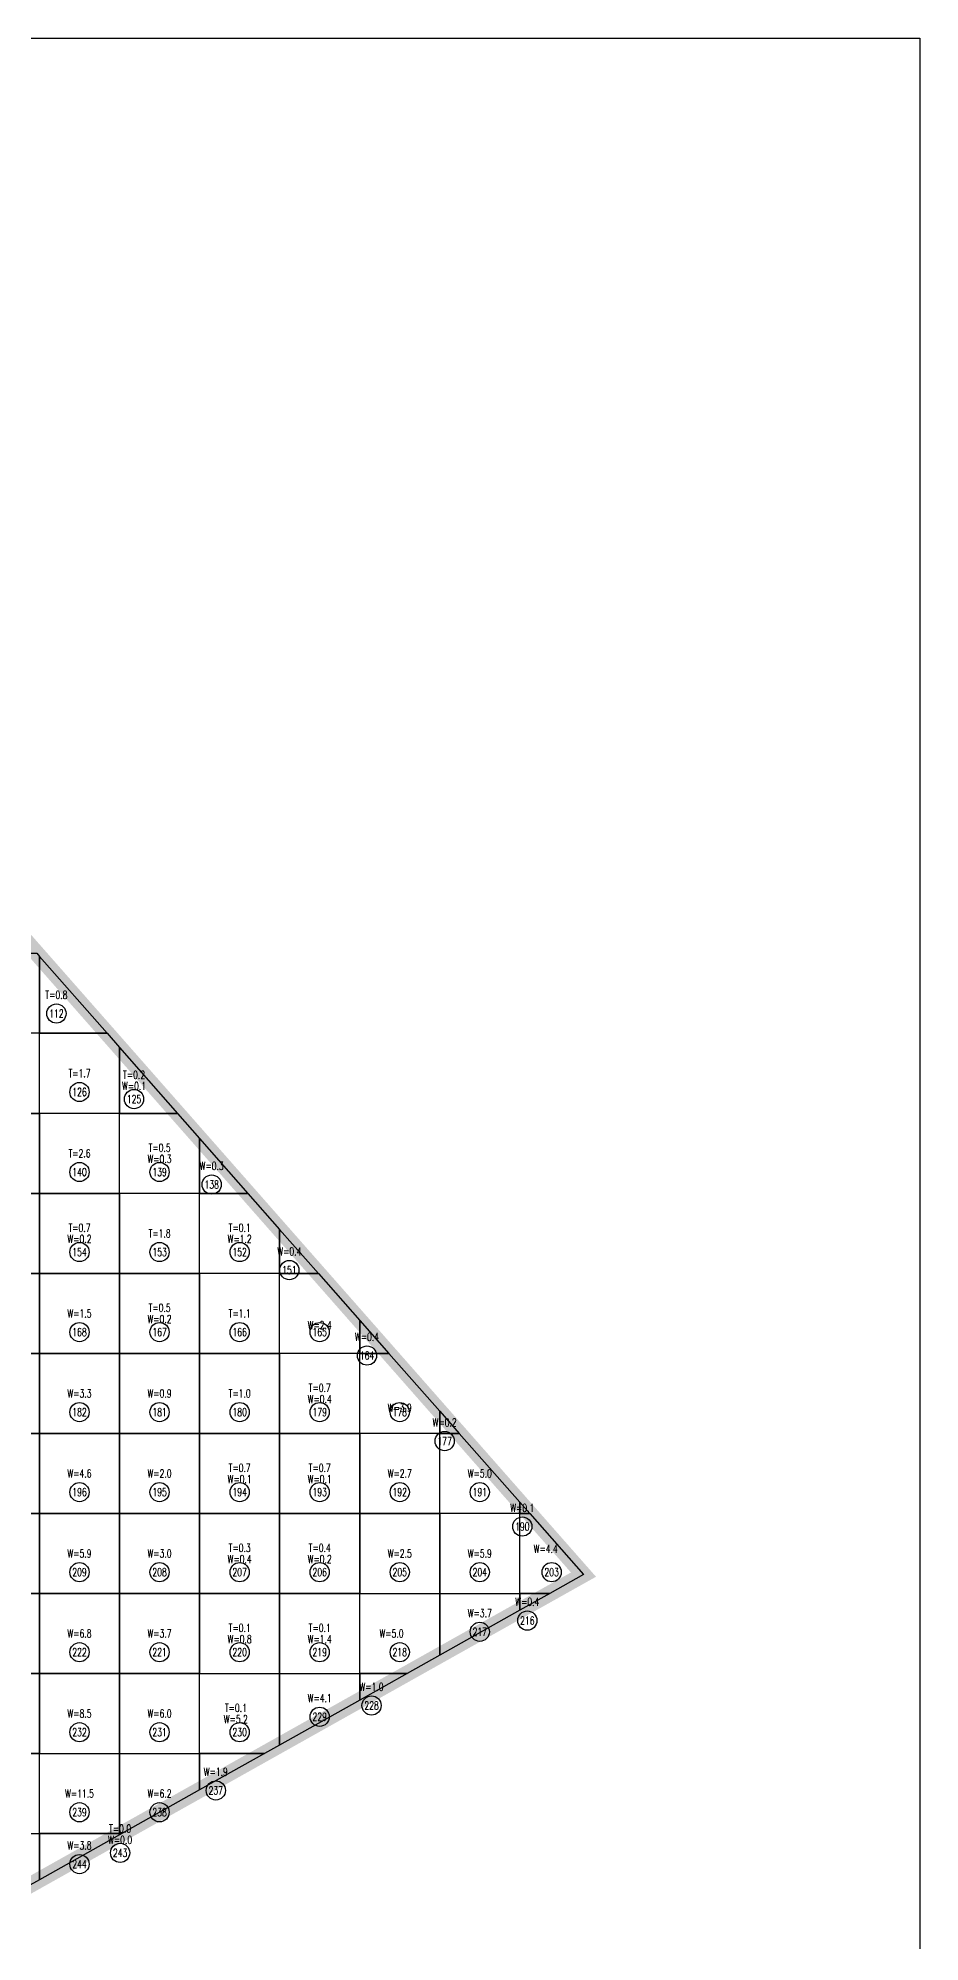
# Model space of a CAD drawing. Extents: x 4283 to 40403, y 1134 to 1764.
# Drawn here: x 19286.1 to 19332, y 1573.2 to 1672.4 of the extents above; entities that cross this region are included whole.
import ezdxf
from ezdxf.enums import TextEntityAlignment as Align

# ---------------------------------------------------------------- set-up
doc = ezdxf.new("R2010")
doc.units = 0
for name, color, linetype in [('tdz_23-3方格网', 2, 'Continuous'), ('tdz_23-3方格网计算', 7, 'Continuous'), ('tdz_土方计算图', 7, 'Continuous'), ('tdz_格田', 6, 'Continuous')]:
    doc.layers.add(name, color=color, linetype=linetype)
doc.styles.add('GLandNum', font='txt_____.ttf', dxfattribs={"width": 0.7, "height": 0.5})

msp = doc.modelspace()

# ---------------------------------------------------------------- linework, layer by layer
at = {"layer": 'tdz_23-3方格网', "linetype": 'Continuous'}
for points in [[(19286.167, 1624.541, 2830.427), (19286.167, 1620.541, 2830.269), (19282, 1620.541, 2830.442), (19282, 1624.707, 2830.378), (19286.021, 1624.707, 2830.428)], [(19289.686, 1620.541, 2830.373), (19286.167, 1620.541, 2830.269), (19286.167, 1624.541, 2830.427)], [(19282, 1620.541, 2830.442), (19282, 1616.374, 2830.496), (19286.167, 1616.374, 2830.335), (19286.167, 1620.541, 2830.269)], [(19290.334, 1619.805, 2830.364), (19290.334, 1616.374, 2830.229), (19286.167, 1616.374, 2830.335), (19286.167, 1620.541, 2830.269), (19289.686, 1620.541, 2830.373)], [(19293.352, 1616.374, 2830.318), (19290.334, 1616.374, 2830.229), (19290.334, 1619.805, 2830.364)], [(19282, 1616.374, 2830.496), (19282, 1612.207, 2830.601), (19286.167, 1612.207, 2830.403), (19286.167, 1616.374, 2830.335)], [(19286.167, 1616.374, 2830.335), (19286.167, 1612.207, 2830.403), (19290.334, 1612.207, 2830.227), (19290.334, 1616.374, 2830.229)], [(19294.5, 1615.069, 2830.301), (19294.5, 1612.207, 2830.188), (19290.334, 1612.207, 2830.227), (19290.334, 1616.374, 2830.229), (19293.352, 1616.374, 2830.318)], [(19297.017, 1612.207, 2830.263), (19294.5, 1612.207, 2830.188), (19294.5, 1615.069, 2830.301)], [(19282, 1612.207, 2830.601), (19282, 1608.041, 2830.679), (19286.167, 1608.041, 2830.494), (19286.167, 1612.207, 2830.403)], [(19286.167, 1612.207, 2830.403), (19286.167, 1608.041, 2830.494), (19290.334, 1608.041, 2830.308), (19290.334, 1612.207, 2830.227)], [(19290.334, 1612.207, 2830.227), (19290.334, 1608.041, 2830.308), (19294.5, 1608.041, 2830.121), (19294.5, 1612.207, 2830.188)], [(19298.667, 1610.332, 2830.238), (19298.667, 1608.041, 2830.148), (19294.5, 1608.041, 2830.121), (19294.5, 1612.207, 2830.188), (19297.017, 1612.207, 2830.263)], [(19300.683, 1608.041, 2830.207), (19298.667, 1608.041, 2830.148), (19298.667, 1610.332, 2830.238)], [(19282, 1608.041, 2830.679), (19282, 1603.874, 2830.734), (19286.167, 1603.874, 2830.554), (19286.167, 1608.041, 2830.494)], [(19286.167, 1608.041, 2830.494), (19286.167, 1603.874, 2830.554), (19290.334, 1603.874, 2830.374), (19290.334, 1608.041, 2830.308)], [(19290.334, 1608.041, 2830.308), (19290.334, 1603.874, 2830.374), (19294.5, 1603.874, 2830.194), (19294.5, 1608.041, 2830.121)], [(19294.5, 1608.041, 2830.121), (19294.5, 1603.874, 2830.194), (19298.667, 1603.874, 2830.013), (19298.667, 1608.041, 2830.148)], [(19302.834, 1605.596, 2830.176), (19302.834, 1603.874, 2830.108), (19298.667, 1603.874, 2830.013), (19298.667, 1608.041, 2830.148), (19300.683, 1608.041, 2830.207)], [(19304.348, 1603.874, 2830.153), (19302.834, 1603.874, 2830.108), (19302.834, 1605.596, 2830.176)], [(19282, 1603.874, 2830.734), (19282, 1599.707, 2830.781), (19286.167, 1599.707, 2830.582), (19286.167, 1603.874, 2830.554)], [(19286.167, 1603.874, 2830.554), (19286.167, 1599.707, 2830.582), (19290.334, 1599.707, 2830.394), (19290.334, 1603.874, 2830.374)], [(19290.334, 1603.874, 2830.374), (19290.334, 1599.707, 2830.394), (19294.5, 1599.707, 2830.207), (19294.5, 1603.874, 2830.194)], [(19294.5, 1603.874, 2830.194), (19294.5, 1599.707, 2830.207), (19298.667, 1599.707, 2830.02), (19298.667, 1603.874, 2830.013)], [(19298.667, 1603.874, 2830.013), (19298.667, 1599.707, 2830.02), (19302.834, 1599.707, 2830), (19302.834, 1603.874, 2830.108)], [(19307, 1600.86, 2830.113), (19307, 1599.707, 2830.068), (19302.834, 1599.707, 2830), (19302.834, 1603.874, 2830.108), (19304.348, 1603.874, 2830.153)], [(19308.014, 1599.707, 2830.097), (19307, 1599.707, 2830.068), (19307, 1600.86, 2830.113)], [(19282, 1599.707, 2830.781), (19282, 1595.541, 2830.835), (19286.167, 1595.541, 2830.634), (19286.167, 1599.707, 2830.582)], [(19286.167, 1599.707, 2830.582), (19286.167, 1595.541, 2830.634), (19290.334, 1595.541, 2830.433), (19290.334, 1599.707, 2830.394)], [(19290.334, 1599.707, 2830.394), (19290.334, 1595.541, 2830.433), (19294.5, 1595.541, 2830.233), (19294.5, 1599.707, 2830.207)], [(19294.5, 1599.707, 2830.207), (19294.5, 1595.541, 2830.233), (19298.667, 1595.541, 2830.03), (19298.667, 1599.707, 2830.02)], [(19298.667, 1599.707, 2830.02), (19298.667, 1595.541, 2830.03), (19302.834, 1595.541, 2830), (19302.834, 1599.707, 2830)], [(19302.834, 1599.707, 2830), (19302.834, 1595.541, 2830), (19307, 1595.541, 2830), (19307, 1599.707, 2830.068)], [(19311.167, 1596.123, 2830.05), (19311.167, 1595.541, 2830.027), (19307, 1595.541, 2830), (19307, 1599.707, 2830.068), (19308.014, 1599.707, 2830.097)], [(19311.68, 1595.541, 2830.043), (19311.167, 1595.541, 2830.027), (19311.167, 1596.123, 2830.05)], [(19282, 1595.541, 2830.835), (19282, 1591.374, 2830.855), (19286.167, 1591.374, 2830.665), (19286.167, 1595.541, 2830.634)], [(19286.167, 1595.541, 2830.634), (19286.167, 1591.374, 2830.665), (19290.334, 1591.374, 2830.456), (19290.334, 1595.541, 2830.433)], [(19290.334, 1595.541, 2830.433), (19290.334, 1591.374, 2830.456), (19294.5, 1591.374, 2830.247), (19294.5, 1595.541, 2830.233)], [(19294.5, 1595.541, 2830.233), (19294.5, 1591.374, 2830.247), (19298.667, 1591.374, 2830.039), (19298.667, 1595.541, 2830.03)], [(19298.667, 1595.541, 2830.03), (19298.667, 1591.374, 2830.039), (19302.834, 1591.374, 2830), (19302.834, 1595.541, 2830)], [(19302.834, 1595.541, 2830), (19302.834, 1591.374, 2830), (19307, 1591.374, 2830), (19307, 1595.541, 2830)], [(19307, 1595.541, 2830), (19307, 1591.374, 2830), (19311.167, 1591.374, 2830), (19311.167, 1595.541, 2830.027)], [(19311.167, 1595.541, 2830.027), (19311.68, 1595.541, 2830.043), (19314.48, 1592.358, 2830), (19312.727, 1591.374, 2830.049), (19311.167, 1591.374, 2830)], [(19282, 1591.374, 2830.855), (19282, 1587.207, 2830.864), (19286.167, 1587.207, 2830.682), (19286.167, 1591.374, 2830.665)], [(19286.167, 1591.374, 2830.665), (19286.167, 1587.207, 2830.682), (19290.334, 1587.207, 2830.472), (19290.334, 1591.374, 2830.456)], [(19290.334, 1591.374, 2830.456), (19290.334, 1587.207, 2830.472), (19294.5, 1587.207, 2830.261), (19294.5, 1591.374, 2830.247)], [(19294.5, 1591.374, 2830.247), (19294.5, 1587.207, 2830.261), (19298.667, 1587.207, 2830.051), (19298.667, 1591.374, 2830.039)], [(19298.667, 1591.374, 2830.039), (19298.667, 1587.207, 2830.051), (19302.834, 1587.207, 2830.197), (19302.834, 1591.374, 2830)], [(19305.302, 1587.207, 2830.26), (19302.834, 1587.207, 2830.197), (19302.834, 1591.374, 2830), (19307, 1591.374, 2830), (19307, 1588.161, 2830.212)], [(19307, 1588.161, 2830.212), (19307, 1591.374, 2830), (19311.167, 1591.374, 2830), (19311.167, 1590.499, 2830.093)], [(19311.167, 1591.374, 2830), (19312.727, 1591.374, 2830.049), (19311.167, 1590.499, 2830.093)], [(19282, 1587.207, 2830.864), (19282, 1583.041, 2830.872), (19286.167, 1583.041, 2830.757), (19286.167, 1587.207, 2830.682)], [(19286.167, 1587.207, 2830.682), (19286.167, 1583.041, 2830.757), (19290.334, 1583.041, 2830.562), (19290.334, 1587.207, 2830.472)], [(19290.334, 1587.207, 2830.472), (19290.334, 1583.041, 2830.562), (19294.5, 1583.041, 2830.412), (19294.5, 1587.207, 2830.261)], [(19297.876, 1583.041, 2830.47), (19294.5, 1583.041, 2830.412), (19294.5, 1587.207, 2830.261), (19298.667, 1587.207, 2830.051), (19298.667, 1583.485, 2830.448)], [(19298.667, 1583.485, 2830.448), (19298.667, 1587.207, 2830.051), (19302.834, 1587.207, 2830.197), (19302.834, 1585.823, 2830.329)], [(19302.834, 1587.207, 2830.197), (19305.302, 1587.207, 2830.26), (19302.834, 1585.823, 2830.329)], [(19282, 1583.041, 2830.872), (19282, 1578.874, 2830.878), (19286.167, 1578.874, 2830.835), (19286.167, 1583.041, 2830.757)], [(19286.167, 1578.874, 2830.835), (19286.167, 1583.041, 2830.757), (19290.334, 1583.041, 2830.562), (19290.334, 1578.874, 2830.689)], [(19290.451, 1578.874, 2830.68), (19290.334, 1578.874, 2830.689), (19290.334, 1583.041, 2830.562), (19294.5, 1583.041, 2830.412), (19294.5, 1581.146, 2830.565)], [(19294.5, 1583.041, 2830.412), (19297.876, 1583.041, 2830.47), (19294.5, 1581.146, 2830.565)], [(19282, 1576.452, 2830.881), (19282, 1578.874, 2830.878), (19286.167, 1578.874, 2830.835), (19286.167, 1576.47, 2830.801), (19284.353, 1575.453, 2830.843), (19283.56, 1574.707, 2830.845)], [(19286.167, 1576.47, 2830.801), (19286.167, 1578.874, 2830.835), (19290.334, 1578.874, 2830.689), (19290.334, 1578.808, 2830.683)], [(19290.334, 1578.874, 2830.689), (19290.451, 1578.874, 2830.68), (19290.334, 1578.808, 2830.683)]]:
    msp.add_polyline3d(points, close=True, dxfattribs=at)
at = {"layer": 'tdz_23-3方格网计算', "color": 7, "linetype": 'Continuous'}
for centre in [(19287.047, 1621.569), (19288.25, 1617.485), (19291.088, 1617.117), (19288.25, 1613.319), (19292.417, 1613.319), (19295.13, 1612.666), (19288.25, 1609.152), (19292.417, 1609.152), (19296.584, 1609.152), (19299.171, 1608.214), (19288.25, 1604.985), (19292.417, 1604.985), (19296.584, 1604.985), (19300.75, 1604.985), (19303.212, 1603.763), (19288.25, 1600.819), (19292.417, 1600.819), (19296.584, 1600.819), (19300.75, 1600.819), (19304.917, 1600.819), (19307.254, 1599.311), (19288.25, 1596.652), (19292.417, 1596.652), (19296.584, 1596.652), (19300.75, 1596.652), (19304.917, 1596.652), (19309.084, 1596.652), (19311.295, 1594.86), (19288.25, 1592.485), (19292.417, 1592.485), (19296.584, 1592.485), (19300.75, 1592.485), (19304.917, 1592.485), (19309.084, 1592.485), (19312.823, 1592.485), (19311.557, 1589.964), (19309.084, 1589.38), (19288.25, 1588.319), (19292.417, 1588.319), (19296.584, 1588.319), (19300.75, 1588.319), (19304.917, 1588.319), (19303.451, 1585.543), (19300.75, 1584.958), (19288.25, 1584.152), (19292.417, 1584.152), (19296.584, 1584.152), (19295.344, 1581.121), (19288.25, 1579.985), (19292.417, 1579.985), (19290.363, 1577.869), (19288.25, 1577.285)]:
    msp.add_circle(centre, 0.5, dxfattribs=at)
at = {"layer": 'tdz_土方计算图', "linetype": 'Continuous'}
for points in [[(19201.99, 1672.357), (19331.99, 1672.357)], [(19331.99, 1672.357), (19331.99, 1512.357)]]:
    msp.add_lwpolyline(points, dxfattribs=at)
at = {"layer": 'tdz_格田', "linetype": 'Continuous', "lineweight": 60, "const_width": 0.833}
msp.add_lwpolyline([(19219.5, 1650.073), (19243.044, 1670.007), (19259.999, 1654.287), (19314.48, 1592.358), (19284.353, 1575.453), (19283.56, 1574.707), (19248.201, 1614.252), (19219.5, 1650.073)], close=True, dxfattribs=at)

# ---------------------------------------------------------------- texts
at = {"layer": 'tdz_23-3方格网计算', "color": 2, "linetype": 'Continuous', "style": 'GLandNum', "width": 0.7}
for s, p in [('T=0.8', (19287.047, 1622.541)), ('T=1.7', (19288.25, 1618.457)), ('T=0.2', (19291.088, 1618.381)), ('T=0.5', (19292.417, 1614.582)), ('T=2.6', (19288.25, 1614.291)), ('T=0.7', (19288.25, 1610.416)), ('T=1.8', (19292.417, 1610.124)), ('T=0.1', (19296.584, 1610.416)), ('T=0.5', (19292.417, 1606.249)), ('T=1.1', (19296.584, 1605.957)), ('T=1.0', (19296.584, 1601.791)), ('T=0.7', (19300.75, 1602.082)), ('T=0.7', (19296.584, 1597.916)), ('T=0.7', (19300.75, 1597.916)), ('T=0.3', (19296.584, 1593.749)), ('T=0.4', (19300.75, 1593.749)), ('T=0.1', (19296.584, 1589.582)), ('T=0.1', (19300.75, 1589.582)), ('T=0.1', (19296.386, 1585.416)), ('T=0.0', (19290.363, 1579.133))]:
    msp.add_text(s, height=0.4167, dxfattribs=at).set_placement(p, align=Align.MIDDLE_CENTER)
at = {"layer": 'tdz_23-3方格网计算', "color": 7, "linetype": 'Continuous', "style": 'GLandNum', "width": 0.7}
for s, p in [('112', (19287.047, 1621.569)), ('126', (19288.25, 1617.485)), ('125', (19291.088, 1617.117)), ('140', (19288.25, 1613.319)), ('139', (19292.417, 1613.319)), ('138', (19295.13, 1612.666)), ('154', (19288.25, 1609.152)), ('153', (19292.417, 1609.152)), ('152', (19296.584, 1609.152)), ('151', (19299.171, 1608.214)), ('168', (19288.25, 1604.985)), ('167', (19292.417, 1604.985)), ('166', (19296.584, 1604.985)), ('165', (19300.75, 1604.985)), ('164', (19303.212, 1603.763)), ('182', (19288.25, 1600.819)), ('181', (19292.417, 1600.819)), ('180', (19296.584, 1600.819)), ('179', (19300.75, 1600.819)), ('178', (19304.917, 1600.819)), ('177', (19307.254, 1599.311)), ('196', (19288.25, 1596.652)), ('195', (19292.417, 1596.652)), ('194', (19296.584, 1596.652)), ('193', (19300.75, 1596.652)), ('192', (19304.917, 1596.652)), ('191', (19309.084, 1596.652)), ('190', (19311.295, 1594.86)), ('209', (19288.25, 1592.485)), ('208', (19292.417, 1592.485)), ('207', (19296.584, 1592.485)), ('206', (19300.75, 1592.485)), ('205', (19304.917, 1592.485)), ('204', (19309.084, 1592.485)), ('203', (19312.823, 1592.485)), ('216', (19311.557, 1589.964)), ('217', (19309.084, 1589.38)), ('222', (19288.25, 1588.319)), ('221', (19292.417, 1588.319)), ('220', (19296.584, 1588.319)), ('219', (19300.75, 1588.319)), ('218', (19304.917, 1588.319)), ('229', (19300.75, 1584.958)), ('228', (19303.451, 1585.543)), ('232', (19288.25, 1584.152)), ('231', (19292.417, 1584.152)), ('230', (19296.584, 1584.152)), ('237', (19295.344, 1581.121)), ('239', (19288.25, 1579.985)), ('238', (19292.417, 1579.985)), ('243', (19290.363, 1577.869)), ('244', (19288.25, 1577.285))]:
    msp.add_text(s, height=0.4167, dxfattribs=at).set_placement(p, align=Align.MIDDLE_CENTER)
at = {"layer": 'tdz_23-3方格网计算', "color": 173, "linetype": 'Continuous', "style": 'GLandNum', "width": 0.7}
for s, p in [('W=0.1', (19291.088, 1617.798)), ('W=0.3', (19292.417, 1613.999)), ('W=0.3', (19295.13, 1613.638)), ('W=0.2', (19288.25, 1609.832)), ('W=1.2', (19296.584, 1609.832)), ('W=0.4', (19299.171, 1609.186)), ('W=1.5', (19288.25, 1605.957)), ('W=0.2', (19292.417, 1605.666)), ('W=2.4', (19300.75, 1605.346)), ('W=0.4', (19303.212, 1604.735)), ('W=3.3', (19288.25, 1601.791)), ('W=0.9', (19292.417, 1601.791)), ('W=0.4', (19300.75, 1601.499)), ('W=3.9', (19304.917, 1601.037)), ('W=0.2', (19307.254, 1600.284)), ('W=4.6', (19288.25, 1597.624)), ('W=2.0', (19292.417, 1597.624)), ('W=0.1', (19296.584, 1597.332)), ('W=0.1', (19300.75, 1597.332)), ('W=2.7', (19304.917, 1597.624)), ('W=5.0', (19309.084, 1597.624)), ('W=0.1', (19311.295, 1595.832)), ('W=4.4', (19312.513, 1593.703)), ('W=5.9', (19288.25, 1593.457)), ('W=3.0', (19292.417, 1593.457)), ('W=0.4', (19296.584, 1593.166)), ('W=0.2', (19300.75, 1593.166)), ('W=2.5', (19304.917, 1593.457)), ('W=5.9', (19309.084, 1593.457)), ('W=0.4', (19311.557, 1590.936)), ('W=3.7', (19309.084, 1590.352)), ('W=6.8', (19288.25, 1589.291)), ('W=3.7', (19292.417, 1589.291)), ('W=0.8', (19296.584, 1588.999)), ('W=1.4', (19300.75, 1588.999)), ('W=5.0', (19304.492, 1589.291)), ('W=4.1', (19300.75, 1585.93)), ('W=1.0', (19303.451, 1586.515)), ('W=8.5', (19288.25, 1585.124)), ('W=6.0', (19292.417, 1585.124)), ('W=5.2', (19296.386, 1584.832)), ('W=1.9', (19295.344, 1582.094)), ('W=11.5', (19288.25, 1580.957)), ('W=6.2', (19292.417, 1580.957)), ('W=3.8', (19288.25, 1578.257)), ('W=0.0', (19290.363, 1578.55))]:
    msp.add_text(s, height=0.4167, dxfattribs=at).set_placement(p, align=Align.MIDDLE_CENTER)

doc.saveas('drawing.dxf')
